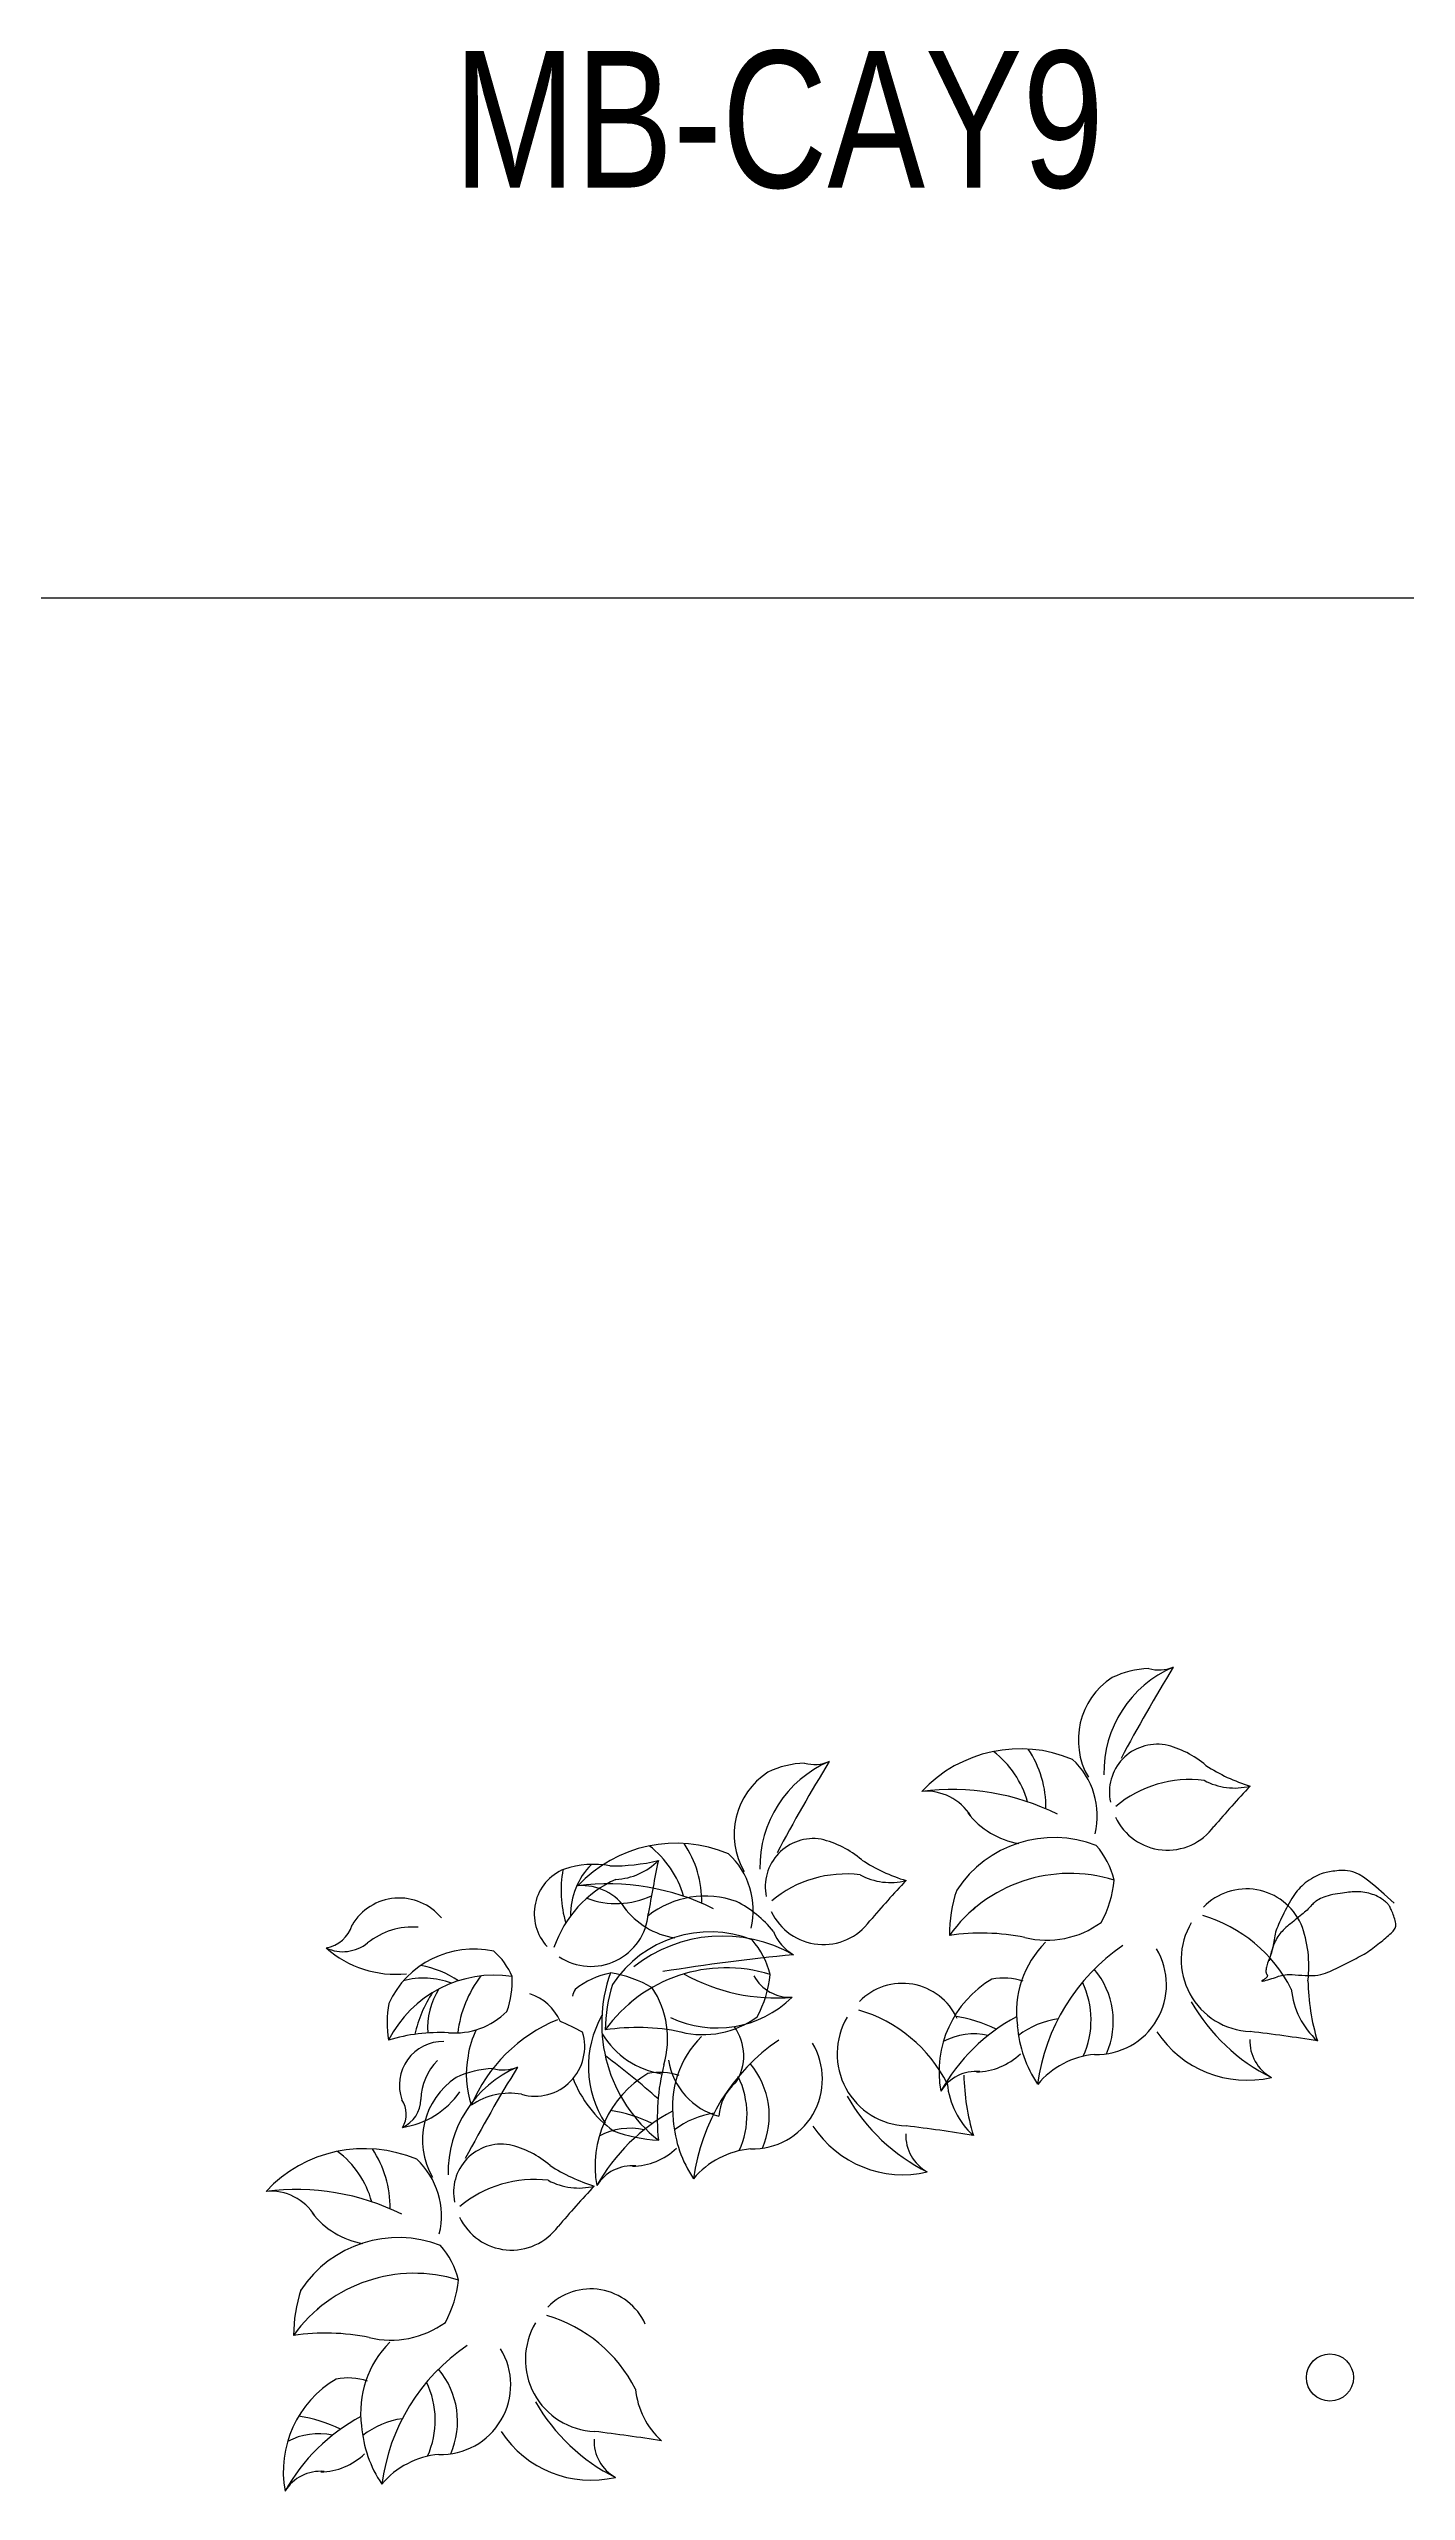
# Model space of a CAD drawing. Header units: millimetres. Extents: x 21129 to 2803301, y -510327 to 166837.
# Drawn here: x 255562 to 259533, y -114742 to -107597 of the extents above; entities that cross this region are included whole.
import ezdxf
from ezdxf.enums import TextEntityAlignment as Align

# ---------------------------------------------------------------- set-up
doc = ezdxf.new("R2010")
doc.units = ezdxf.units.MM
doc.layers.add('....13_TNT_F_TREE', color=76, linetype='Continuous', transparency=0.5)
doc.layers.add('....20_TNT_N_TEXT', color=9, linetype='Continuous')
doc.styles.add('.TNT_A_TXT_3_NOTE', font='uromans.shx', dxfattribs={"width": 0.8})

# ---------------------------------------------------------------- blocks, each defined once
blk = doc.blocks.new('mb-cay29')
for p, q in [((284.2, 190.9), (287.8, 194.4)), ((-219.1, 52.7), (-215.5, 56.3)), ((-675.1, -394.2), (-671.5, -390.6))]:
    blk.add_line(p, q)
for centre, radius, start, end in [((643.1, 391.8), 167.5, 113.2428, 181.2667), ((546.2, 407), 136.7, 92.1359, 115.483), ((2724.4, -770.6), 2518.7, 148.4912, 151.9904), ((556, 596.4), 54.8, 254.2961, 292.5832), ((546.8, 439.3), 108.7, 123.1109, 210.1778), ((553.7, 362.8), 70.2, 80.6174, 192.0507), ((534.4, 297.8), 137.8, 49.0213, 77.0693), ((139.8, 253.7), 167.5, 113.2428, 181.2667), ((42.9, 268.8), 136.7, 92.1359, 115.483), ((2221.1, -908.8), 2518.7, 148.4912, 151.9904), ((52.6, 458.2), 54.8, 254.2961, 292.5832), ((353, 229.7), 196.6, 67.0767, 136.9737), ((229.5, 311.3), 139.5, 15.5545, 52.8036), ((239.6, 341.4), 151.1, 358.8965, 34.0287), ((354.4, 328.5), 111.5, 346.1879, 47.613), ((765.7, 620.5), 260.2, 237.1937, 252.9539), ((43.5, 301.2), 108.7, 123.1109, 210.1778), ((253.5, 19.4), 347.3, 63.6086, 97.3267), ((215.8, 287.9), 76.3, 31.6066, 94.9592), ((601.7, 211.3), 170, 83.1043, 129.804), ((666.5, 462), 93.1, 241.5266, 284.2387), ((1970.9, -829.3), 1756.3, 136.8572, 139.4447), ((370.4, 404.3), 118.1, 217.3971, 260.5541), ((568.5, 362.2), 84.2, 205.353, 323.9034), ((-150.3, 91.6), 196.6, 67.0767, 136.9737), ((-263.8, 203.3), 151.1, 358.8965, 34.0287), ((50.4, 224.7), 70.2, 80.6174, 192.0507), ((31, 159.6), 137.8, 49.0213, 77.0693), ((402.8, 125.8), 170.7, 68.8628, 146.6292), ((-287.6, 185.1), 70.2, 111.8201, 223.2534), ((-270.5, 119.4), 137.8, 80.224, 108.2719), ((-200, 183.1), 104.8, 135.044, 180.8195), ((-239.9, 515.3), 260.2, 268.3964, 284.1566), ((-242.6, 328.3), 93.1, 272.7293, 315.4413), ((1542.1, -100.4), 1756.3, 168.0599, 170.6474), ((-273.8, 173.2), 139.5, 15.5545, 52.8036), ((-148.9, 190.4), 111.5, 346.1879, 47.613), ((262.4, 482.3), 260.2, 237.1937, 252.9539), ((374.6, 206.2), 119.4, 13.5705, 41.2989), ((-168.2, 80.4), 170, 114.307, 161.0067), ((-145.7, 219.2), 172.8, 169.953, 196.0567), ((-249.8, -118.7), 347.3, 63.6086, 97.3267), ((-287.5, 149.8), 76.3, 31.6066, 94.9592), ((98.4, 73.2), 170, 83.1043, 129.804), ((163.2, 323.8), 93.1, 241.5266, 284.2387), ((1467.6, -967.4), 1756.3, 136.8572, 139.4447), ((426.2, 26.6), 217.4, 72.7447, 144.3759), ((462.4, 153), 212.9, 161.7567, 179.9488), ((331.9, 249.3), 159.5, 331.126, 354.5492), ((684.2, 133.6), 87.7, 24.4581, 135.8914), ((-555.2, 127.9), 80.1, 39.6121, 149.5426), ((-274.8, 192.2), 84.2, 236.5557, 355.106), ((-238, 323.2), 123.3, 249.6656, 294.7946), ((-132.9, 266.1), 118.1, 217.3971, 260.5541), ((-107.6, 74.9), 135.9, 70.2349, 127.9476), ((-140.3, 51.1), 170.9, 39.2598, 62.6069), ((65.1, 224.1), 84.2, 205.353, 323.9034), ((560.3, -21.6), 212.5, 26.945, 73.6447), ((-669.7, 181.7), 47.3, 279.1894, 343.8389), ((-535.8, 60.5), 105, 85.4415, 128.7047), ((-100.5, -12.3), 170.7, 68.8628, 146.6292), ((-82.2, -56.9), 209.3, 60.3668, 128.3907), ((-128.7, 68), 119.4, 13.5705, 41.2989), ((55.9, 184.3), 68.6, 201.42, 239.7071), ((296.1, -160.6), 317.3, 78.3883, 98.4424), ((492.8, 40.7), 145.2, 134.9787, 187.8484), ((391.9, 281.4), 135.1, 256.3185, 306.1368), ((693.8, 117.9), 105.2, 149.1937, 267.7441), ((603.2, 108.4), 172.2, 352.862, 20.9099), ((-637.9, 187), 57.5, 244.9937, 309.2476), ((-559.6, 251.9), 155.5, 228.7495, 275.4624), ((-446.5, -3.2), 136.5, 77.5503, 155.3167), ((-552.7, -40.2), 152.4, 56.5467, 79.0472), ((-478.5, 57), 95.5, 22.2579, 49.9864), ((329.3, -3008.2), 3148.4, 95.6152, 99.1143), ((667.1, -102), 290.9, 124.2866, 172.5934), ((465.2, 81.1), 101.9, 268.1982, 31.1655), ((-416, -78.8), 173.9, 81.4322, 153.0633), ((-519.1, -19.8), 110.7, 68.7322, 105.8517), ((-406.9, 17.7), 106.9, 147.6011, 183.7842), ((-301.7, -9.4), 169.2, 142.3458, 173.2214), ((-517.5, 86), 127.6, 339.8134, 3.2366), ((-141.8, 5.6), 170.7, 156.2701, 159.8081), ((-223.4, -18.9), 119.4, 100.9778, 128.7062), ((-41.7, 24.6), 217.4, 160.152, 231.7832), ((-77.1, -111.5), 217.4, 72.7447, 144.3759), ((-40.9, 14.9), 212.9, 161.7567, 179.9488), ((-268.4, -59.6), 159.5, 58.5333, 81.9565), ((-297.7, 1.9), 135.1, 343.7258, 33.5441), ((-3.6, 339.7), 277.9, 241.0159, 274.734), ((16.8, 123.7), 61, 209.0139, 272.3665), ((-171.4, 111.2), 159.5, 331.126, 354.5492), ((180.9, -4.5), 87.7, 24.4581, 135.8914), ((391.7, -46.1), 157.3, 120.5308, 190.4279), ((328.9, 1.8), 89.2, 71.2809, 101.0672), ((329.4, 29.2), 127.4, 335.5871, 25.8616), ((370.6, 27.6), 118.7, 336.4585, 39.997), ((865.6, 85.6), 116.4, 185.3673, 228.0793), ((1099.2, 92.9), 325.2, 181.0344, 196.7946), ((-402.6, 25.6), 170.3, 170.4442, 188.6363), ((-356.6, -29.8), 179.9, 146.3756, 167.6317), ((-473.9, 118.6), 108, 265.0059, 314.8242), ((-383.9, 1.5), 69, 22.2582, 73.5987), ((-127.8, -38.6), 150.8, 150.2335, 213.3069), ((-90.7, 175.2), 157.3, 244.4839, 314.381), ((57, -159.8), 212.5, 26.945, 73.6447), ((844.6, 194.2), 277.9, 209.7679, 243.486), ((-496.2, -242.6), 253.8, 87.0757, 107.1299), ((-339.5, -38.2), 116.1, 152.6454, 172.4533), ((-235.3, -185.3), 232.7, 112.3812, 157.1983), ((-356.4, -9.4), 72.5, 254.099, 17.0662), ((-523.9, -441.2), 511.2, 62.4088, 66.4989), ((-151.3, 75.2), 125.9, 211.6708, 260.9613), ((-207.2, -298.8), 317.3, 78.3883, 98.4424), ((-10.5, -97.4), 145.2, 134.9787, 187.8484), ((-111.4, 143.3), 135.1, 256.3185, 306.1368), ((163.8, -240.1), 290.9, 124.2866, 172.5934), ((-123.8, -22.8), 72.5, 327.2015, 35.7996), ((190.5, -20.2), 105.2, 149.1937, 267.7441), ((479.5, -210.3), 277.9, 118.301, 150.7809), ((285.7, -85.6), 94.9, 77.4598, 118.3177), ((228.4, -164.5), 201.6, 63.5639, 81.8696), ((526.1, 34.6), 177.7, 184.4197, 213.8818), ((427.5, -94.3), 127.1, 98.5462, 127.2105), ((684.8, 98.7), 157.3, 213.236, 283.1331), ((750, -1.1), 61, 177.7659, 241.1185), ((433, -2167.5), 2195.3, 80.6979, 83.2854), ((-490.9, -65.9), 64.1, 89.3582, 199.2887), ((-439.8, -88.9), 84, 135.1876, 178.4508), ((-315.1, -50), 142.1, 169.0246, 198.4867), ((-907.1, -904.6), 1097.3, 48.2577, 53.4566), ((-61.3, -13.7), 101.1, 188.8201, 254.9253), ((-132.7, -110.6), 118.7, 336.4585, 39.997), ((-38.1, -57), 101.9, 268.1982, 31.1655), ((287.8, 48.2), 94.5, 270.8513, 314.0083), ((473.1, -143.4), 123, 95.149, 140.1394), ((-412.5, -145.8), 108.7, 123.1109, 210.1778), ((-316.2, -193.2), 167.5, 113.2428, 181.2667), ((-413.1, -178.1), 136.7, 92.1359, 115.483), ((1765.1, -1355.7), 2518.7, 148.4912, 151.9904), ((-403.4, 11.3), 54.8, 254.2961, 292.5832), ((-141.8, 5.6), 170.7, 201.2014, 234.0365), ((-111.6, -184.3), 157.3, 120.5308, 190.4279), ((-174.4, -136.3), 89.2, 71.2809, 101.0672), ((139.5, -113.9), 317.3, 165.7955, 185.8497), ((-19.9, -114.6), 67.8, 129.2299, 177.2136), ((-173.9, -108.9), 127.4, 335.5871, 25.8616), ((288.9, -106.6), 61, 85.0608, 148.4133), ((362.3, -52.6), 116.4, 185.3673, 228.0793), ((595.9, -45.2), 325.2, 181.0344, 196.7946), ((-582.9, -108.1), 37.9, 328.9355, 33.585), ((-568.9, -4.5), 124.4, 278.4956, 325.2085), ((-569.7, -85.8), 46, 294.7398, 358.9937), ((-393.8, -176), 98.4, 79.7539, 124.7443), ((-23.8, -348.4), 277.9, 118.301, 150.7809), ((-274.9, -302.6), 201.6, 63.5639, 81.8696), ((-75.8, -232.4), 127.1, 98.5462, 127.2105), ((341.3, 56), 277.9, 209.7679, 243.486), ((-217.6, -223.7), 94.9, 77.4598, 118.3177), ((-166.3, 66.5), 212.9, 249.164, 267.3561), ((22.8, -103.6), 177.7, 184.4197, 213.8818), ((181.5, -39.4), 157.3, 213.236, 283.1331), ((246.7, -139.2), 61, 177.7659, 241.1185), ((-70.3, -2305.7), 2195.3, 80.6979, 83.2854), ((-606.3, -355.3), 196.6, 67.0767, 136.9737), ((-729.8, -273.7), 139.5, 15.5545, 52.8036), ((-719.8, -243.6), 151.1, 358.8965, 34.0287), ((-604.9, -256.6), 111.5, 346.1879, 47.613), ((-405.6, -222.2), 70.2, 80.6174, 192.0507), ((-425, -287.3), 137.8, 49.0213, 77.0693), ((-215.5, -90), 94.5, 270.8513, 314.0083), ((-30.3, -281.5), 123, 95.149, 140.1394), ((-357.6, -373.7), 170, 83.1043, 129.804), ((-292.8, -123.1), 93.1, 241.5266, 284.2387), ((-193.6, 35.4), 260.2, 237.1937, 252.9539), ((1011.6, -1414.3), 1756.3, 136.8572, 139.4447), ((-214.4, -244.7), 61, 85.0608, 148.4133), ((-705.8, -565.7), 347.3, 63.6086, 97.3267), ((-743.5, -297.1), 76.3, 31.6066, 94.9592), ((-588.9, -180.8), 118.1, 217.3971, 260.5541), ((-390.9, -222.8), 84.2, 205.353, 323.9034), ((-556.5, -459.3), 170.7, 68.8628, 146.6292), ((-584.7, -378.9), 119.4, 13.5705, 41.2989), ((-533.1, -558.4), 217.4, 72.7447, 144.3759), ((-627.4, -335.7), 159.5, 331.126, 354.5492), ((-496.9, -432), 212.9, 161.7567, 179.9488), ((-275.1, -451.5), 87.7, 24.4581, 135.8914), ((-663.2, -745.7), 317.3, 78.3883, 98.4424), ((-567.4, -303.7), 135.1, 256.3185, 306.1368), ((-265.5, -467.1), 105.2, 149.1937, 267.7441), ((-399, -606.7), 212.5, 26.945, 73.6447), ((-466.5, -544.4), 145.2, 134.9787, 187.8484), ((-292.2, -687), 290.9, 124.2866, 172.5934), ((-494.1, -504), 101.9, 268.1982, 31.1655), ((-567.6, -631.2), 157.3, 120.5308, 190.4279), ((-630.4, -583.2), 89.2, 71.2809, 101.0672), ((-588.7, -557.5), 118.7, 336.4585, 39.997), ((-629.9, -555.8), 127.4, 335.5871, 25.8616), ((-114.7, -390.9), 277.9, 209.7679, 243.486), ((-93.7, -499.5), 116.4, 185.3673, 228.0793), ((-479.8, -795.3), 277.9, 118.301, 150.7809), ((-730.9, -749.6), 201.6, 63.5639, 81.8696), ((-433.2, -550.5), 177.7, 184.4197, 213.8818), ((-531.8, -679.3), 127.1, 98.5462, 127.2105), ((-673.6, -670.6), 94.9, 77.4598, 118.3177), ((-671.5, -536.9), 94.5, 270.8513, 314.0083), ((-486.3, -728.4), 123, 95.149, 140.1394), ((-274.5, -486.3), 157.3, 213.236, 283.1331), ((-209.3, -586.1), 61, 177.7659, 241.1185), ((-526.3, -2752.6), 2195.3, 80.6979, 83.2854), ((-670.4, -691.6), 61, 85.0608, 148.4133)]:
    blk.add_arc(centre, radius, start, end)
for s, p in [('KTS.Vo nguyen Loc', (620.1, 182.1)), ('10 - 8 - 1998', (620.2, 182.1)), ('KTS.Vo nguyen Loc', (-328.9, 135.5)), ('10 - 8 - 1998', (-328.8, 135.5)), ('KTS.Vo nguyen Loc', (503.2, 138.1)), ('10 - 8 - 1998', (503.3, 138.1)), ('KTS.Vo nguyen Loc', (116.8, 43.9)), ('10 - 8 - 1998', (116.9, 43.9)), ('KTS.Vo nguyen Loc', (-323.9, 29.7)), ('10 - 8 - 1998', (-323.8, 29.7)), ('KTS.Vo nguyen Loc', (-0.1, 0)), ('10 - 8 - 1998', (0, 0)), ('KTS.Vo nguyen Loc', (-339.2, -403)), ('10 - 8 - 1998', (-339.1, -403)), ('KTS.Vo nguyen Loc', (-456.1, -446.9)), ('10 - 8 - 1998', (-456, -446.9))]:
    blk.add_text(s, height=0.0525, rotation=90).set_placement(p)
blk = doc.blocks.new('mb-cay30')
for p, q in [((-1253.6, 144.7), (-1255.5, 142)), ((-1251.6, 147.3), (-1253.6, 144.7)), ((-1249.5, 149.8), (-1251.6, 147.3)), ((-1247.3, 152.2), (-1249.5, 149.8)), ((-1245, 154.4), (-1247.3, 152.2)), ((-1242.5, 156.7), (-1245, 154.4)), ((-1239.8, 158.9), (-1242.5, 156.7)), ((-1236.9, 161), (-1239.8, 158.9)), ((-1234, 163), (-1236.9, 161)), ((-1230.9, 165), (-1234, 163)), ((-1227.9, 166.8), (-1230.9, 165)), ((-1224.9, 168.4), (-1227.9, 166.8)), ((-1221.9, 169.9), (-1224.9, 168.4)), ((-1219.1, 171.2), (-1221.9, 169.9)), ((-1216.4, 172.2), (-1219.1, 171.2)), ((-1213.9, 173.1), (-1216.4, 172.2)), ((-1211.4, 173.8), (-1213.9, 173.1)), ((-1209.1, 174.4), (-1211.4, 173.8)), ((-1206.7, 174.9), (-1209.1, 174.4)), ((-1204.3, 175.3), (-1206.7, 174.9)), ((-1201.9, 175.6), (-1204.3, 175.3)), ((-1199.3, 176), (-1201.9, 175.6)), ((-1196.7, 176.3), (-1199.3, 176)), ((-1193.9, 176.7), (-1196.7, 176.3)), ((-1192.5, 143), (-1196.1, 142.4)), ((-1190.9, 177), (-1193.9, 176.7)), ((-1188.9, 143.5), (-1192.5, 143)), ((-1187.9, 177.1), (-1190.9, 177)), ((-1185.5, 144), (-1188.9, 143.5)), ((-1184.7, 177.2), (-1187.9, 177.1)), ((-1182.3, 144.5), (-1185.5, 144)), ((-1181.4, 177.1), (-1184.7, 177.2)), ((-1179.3, 144.9), (-1182.3, 144.5)), ((-1177.9, 176.8), (-1181.4, 177.1)), ((-1176.5, 145.3), (-1179.3, 144.9)), ((-1174.3, 176.2), (-1177.9, 176.8)), ((-1173.9, 145.6), (-1176.5, 145.3)), ((-1170.5, 175.3), (-1174.3, 176.2)), ((-1171.4, 145.8), (-1173.9, 145.6)), ((-1168.9, 146), (-1171.4, 145.8)), ((-1166.3, 173.8), (-1170.5, 175.3)), ((-1166.5, 146.1), (-1168.9, 146)), ((-1163.9, 146.1), (-1166.5, 146.1)), ((-1161.1, 171.2), (-1166.3, 173.8)), ((-1161.3, 145.9), (-1163.9, 146.1)), ((-1158.6, 145.7), (-1161.3, 145.9)), ((-1154.7, 167.2), (-1161.1, 171.2)), ((-1155.8, 145.4), (-1158.6, 145.7)), ((-1152.9, 145), (-1155.8, 145.4)), ((-1146.7, 161.3), (-1154.7, 167.2)), ((-1150, 144.4), (-1152.9, 145)), ((-1147, 143.8), (-1150, 144.4)), ((-1144.2, 143), (-1147, 143.8)), ((-1136.8, 153.3), (-1146.7, 161.3)), ((-1141.5, 142.2), (-1144.2, 143)), ((-1124.6, 142.6), (-1136.8, 153.3)), ((-1274.5, 107.9), (-1276.1, 104.6)), ((-1272.8, 111.4), (-1274.5, 107.9)), ((-1271, 114.9), (-1272.8, 111.4)), ((-1269.1, 118.5), (-1271, 114.9)), ((-1267.2, 122.2), (-1269.1, 118.5)), ((-1265.3, 125.8), (-1267.2, 122.2)), ((-1263.3, 129.3), (-1265.3, 125.8)), ((-1261.3, 132.8), (-1263.3, 129.3)), ((-1259.4, 136), (-1261.3, 132.8)), ((-1257.4, 139.1), (-1259.4, 136)), ((-1255.5, 142), (-1257.4, 139.1)), ((-1249.6, 108.8), (-1252, 106.9)), ((-1247.3, 110.7), (-1249.6, 108.8)), ((-1245.1, 112.5), (-1247.3, 110.7)), ((-1243, 114.3), (-1245.1, 112.5)), ((-1240.9, 116.1), (-1243, 114.3)), ((-1239, 117.7), (-1240.9, 116.1)), ((-1237.3, 119.3), (-1239, 117.7)), ((-1235.8, 120.8), (-1237.3, 119.3)), ((-1234.4, 122.3), (-1235.8, 120.8)), ((-1233.1, 123.6), (-1234.4, 122.3)), ((-1231.8, 124.9), (-1233.1, 123.6)), ((-1230.6, 126.2), (-1231.8, 124.9)), ((-1229.4, 127.4), (-1230.6, 126.2)), ((-1228.2, 128.7), (-1229.4, 127.4)), ((-1226.8, 129.9), (-1228.2, 128.7)), ((-1225.3, 131.2), (-1226.8, 129.9)), ((-1223.7, 132.4), (-1225.3, 131.2)), ((-1221.9, 133.7), (-1223.7, 132.4)), ((-1219.9, 134.9), (-1221.9, 133.7)), ((-1217.7, 136.1), (-1219.9, 134.9)), ((-1215.3, 137.2), (-1217.7, 136.1)), ((-1212.7, 138.3), (-1215.3, 137.2)), ((-1209.8, 139.3), (-1212.7, 138.3)), ((-1206.6, 140.2), (-1209.8, 139.3)), ((-1203.2, 141), (-1206.6, 140.2)), ((-1199.7, 141.8), (-1203.2, 141)), ((-1196.1, 142.4), (-1199.7, 141.8)), ((-1138.9, 141.3), (-1141.5, 142.2)), ((-1136.4, 140.3), (-1138.9, 141.3)), ((-1134.2, 139.2), (-1136.4, 140.3)), ((-1132.1, 138), (-1134.2, 139.2)), ((-1130.2, 136.9), (-1132.1, 138)), ((-1128.5, 135.8), (-1130.2, 136.9)), ((-1126.9, 134.7), (-1128.5, 135.8)), ((-1125.5, 133.6), (-1126.9, 134.7)), ((-1124.3, 132.7), (-1125.5, 133.6)), ((-1109.7, 129.1), (-1124.6, 142.6)), ((-1123.2, 131.9), (-1124.3, 132.7)), ((-1122.2, 131.1), (-1123.2, 131.9)), ((-1121.3, 130.4), (-1122.2, 131.1)), ((-1120.5, 129.7), (-1121.3, 130.4)), ((-1119.8, 129), (-1120.5, 129.7)), ((-1119.1, 128.3), (-1119.8, 129)), ((-1118.5, 127.4), (-1119.1, 128.3)), ((-1117.8, 126.5), (-1118.5, 127.4)), ((-1117.1, 125.5), (-1117.8, 126.5)), ((-1116.4, 124.3), (-1117.1, 125.5)), ((-1115.7, 123.1), (-1116.4, 124.3)), ((-1115, 121.6), (-1115.7, 123.1)), ((-1114.3, 120.1), (-1115, 121.6)), ((-1113.5, 118.4), (-1114.3, 120.1)), ((-1112.7, 116.6), (-1113.5, 118.4)), ((-1111.9, 114.7), (-1112.7, 116.6)), ((-1111.1, 112.6), (-1111.9, 114.7)), ((-1110.3, 110.4), (-1111.1, 112.6)), ((-1109.6, 108.2), (-1110.3, 110.4)), ((-1108.9, 106), (-1109.6, 108.2)), ((-1285.9, 73.2), (-1286.4, 70.5)), ((-1285.5, 75.9), (-1285.9, 73.2)), ((-1285, 78.6), (-1285.5, 75.9)), ((-1283.9, 73.5), (-1285.1, 70.8)), ((-1284.5, 81.3), (-1285, 78.6)), ((-1283.9, 84.1), (-1284.5, 81.3)), ((-1283.2, 86.8), (-1283.9, 84.1)), ((-1282.6, 75.9), (-1283.9, 73.5)), ((-1282.3, 89.6), (-1283.2, 86.8)), ((-1281.3, 78.2), (-1282.6, 75.9)), ((-1281.3, 92.4), (-1282.3, 89.6)), ((-1280.2, 95.3), (-1281.3, 92.4)), ((-1280, 80.4), (-1281.3, 78.2)), ((-1278.9, 98.3), (-1280.2, 95.3)), ((-1278.6, 82.4), (-1280, 80.4)), ((-1277.6, 101.4), (-1278.9, 98.3)), ((-1277.1, 84.3), (-1278.6, 82.4)), ((-1276.1, 104.6), (-1277.6, 101.4)), ((-1275.5, 86.2), (-1277.1, 84.3)), ((-1273.8, 88.1), (-1275.5, 86.2)), ((-1272, 89.9), (-1273.8, 88.1)), ((-1270.1, 91.8), (-1272, 89.9)), ((-1268.1, 93.6), (-1270.1, 91.8)), ((-1265.9, 95.5), (-1268.1, 93.6)), ((-1263.7, 97.4), (-1265.9, 95.5)), ((-1261.4, 99.3), (-1263.7, 97.4)), ((-1259.1, 101.2), (-1261.4, 99.3)), ((-1256.8, 103.1), (-1259.1, 101.2)), ((-1254.4, 105), (-1256.8, 103.1)), ((-1252, 106.9), (-1254.4, 105)), ((-1131.3, 71.1), (-1128.9, 73)), ((-1128.9, 73), (-1126.6, 74.9)), ((-1126.6, 74.9), (-1124.3, 76.8)), ((-1124.3, 76.8), (-1122, 78.7)), ((-1122, 78.7), (-1119.9, 80.5)), ((-1119.9, 80.5), (-1117.9, 82.2)), ((-1117.9, 82.2), (-1116, 83.9)), ((-1116, 83.9), (-1114.2, 85.5)), ((-1114.2, 85.5), (-1112.7, 87)), ((-1112.7, 87), (-1111.3, 88.4)), ((-1111.3, 88.4), (-1110.2, 89.8)), ((-1110.2, 89.8), (-1109.2, 91.2)), ((-1109.2, 91.2), (-1108.5, 92.7)), ((-1108.3, 103.8), (-1108.9, 106)), ((-1108.5, 92.7), (-1107.9, 94.2)), ((-1107.9, 101.6), (-1108.3, 103.8)), ((-1107.6, 99.6), (-1107.9, 101.6)), ((-1107.9, 94.2), (-1107.6, 95.9)), ((-1107.5, 97.7), (-1107.6, 99.6)), ((-1107.6, 95.9), (-1107.5, 97.7)), ((-1296.3, 37.5), (-1296.7, 35.7)), ((-1295.7, 39.5), (-1296.3, 37.5)), ((-1295, 41.7), (-1295.7, 39.5)), ((-1294.2, 44), (-1295, 41.7)), ((-1293.3, 46.4), (-1294.2, 44)), ((-1292.4, 48.9), (-1293.3, 46.4)), ((-1291.7, 49.5), (-1292.6, 44.8)), ((-1291.4, 51.5), (-1292.4, 48.9)), ((-1290.7, 53.8), (-1291.7, 49.5)), ((-1290.4, 54.2), (-1291.4, 51.5)), ((-1289.6, 57.8), (-1290.7, 53.8)), ((-1289.5, 56.9), (-1290.4, 54.2)), ((-1288.5, 61.5), (-1289.6, 57.8)), ((-1288.7, 59.6), (-1289.5, 56.9)), ((-1288, 62.4), (-1288.7, 59.6)), ((-1287.4, 64.9), (-1288.5, 61.5)), ((-1287.3, 65.1), (-1288, 62.4)), ((-1286.3, 68), (-1287.4, 64.9)), ((-1286.8, 67.8), (-1287.3, 65.1)), ((-1286.4, 70.5), (-1286.8, 67.8)), ((-1285.1, 70.8), (-1286.3, 68)), ((-1191.9, 35.3), (-1188.9, 36.8)), ((-1188.9, 36.8), (-1186, 38.3)), ((-1186, 38.3), (-1183, 39.7)), ((-1183, 39.7), (-1180, 41.2)), ((-1180, 41.2), (-1177.1, 42.7)), ((-1177.1, 42.7), (-1174.1, 44.1)), ((-1174.1, 44.1), (-1171.1, 45.6)), ((-1171.1, 45.6), (-1168.2, 47.1)), ((-1168.2, 47.1), (-1165.2, 48.6)), ((-1165.2, 48.6), (-1162.3, 50.1)), ((-1162.3, 50.1), (-1159.4, 51.6)), ((-1159.4, 51.6), (-1156.6, 53.2)), ((-1156.6, 53.2), (-1153.8, 54.8)), ((-1153.8, 54.8), (-1151.1, 56.4)), ((-1151.1, 56.4), (-1148.5, 58.2)), ((-1148.5, 58.2), (-1145.9, 59.9)), ((-1145.9, 59.9), (-1143.4, 61.7)), ((-1143.4, 61.7), (-1140.9, 63.6)), ((-1140.9, 63.6), (-1138.5, 65.4)), ((-1138.5, 65.4), (-1136.1, 67.3)), ((-1136.1, 67.3), (-1133.7, 69.2)), ((-1133.7, 69.2), (-1131.3, 71.1)), ((-1303.3, 15.7), (-1303.6, 15.4)), ((-1303.6, 15.4), (-1303.3, 15.2)), ((-1302.7, 16.1), (-1303.3, 15.7)), ((-1303.3, 15.2), (-1302.6, 15.2)), ((-1301.9, 16.7), (-1302.7, 16.1)), ((-1302.6, 15.2), (-1301.3, 15.5)), ((-1300.9, 17.3), (-1301.9, 16.7)), ((-1301.3, 15.5), (-1299.4, 15.9)), ((-1299.9, 17.9), (-1300.9, 17.3)), ((-1298.8, 18.6), (-1299.9, 17.9)), ((-1299.4, 15.9), (-1297.2, 16.5)), ((-1297.9, 19.2), (-1298.8, 18.6)), ((-1297.2, 19.9), (-1297.9, 19.2)), ((-1297.3, 32.4), (-1297.5, 31)), ((-1297.5, 31), (-1297.5, 29.8)), ((-1297.5, 29.8), (-1297.4, 28.6)), ((-1297.4, 28.6), (-1297.2, 27.7)), ((-1297.1, 34), (-1297.3, 32.4)), ((-1297.2, 27.7), (-1296.9, 26.8)), ((-1296.5, 20.5), (-1297.2, 19.9)), ((-1297.2, 16.5), (-1294.6, 17.2)), ((-1296.7, 35.7), (-1297.1, 34)), ((-1296.9, 26.8), (-1296.6, 26.1)), ((-1296.6, 26.1), (-1296.3, 25.5)), ((-1296, 21.1), (-1296.5, 20.5)), ((-1296.3, 25.5), (-1295.9, 24.9)), ((-1295.6, 21.7), (-1296, 21.1)), ((-1295.9, 24.9), (-1295.6, 24.3)), ((-1295.6, 24.3), (-1295.4, 23.8)), ((-1295.4, 22.2), (-1295.6, 21.7)), ((-1295.4, 23.8), (-1295.3, 23.3)), ((-1295.3, 22.8), (-1295.4, 22.2)), ((-1295.3, 23.3), (-1295.3, 22.8)), ((-1294.6, 17.2), (-1291.9, 18)), ((-1291.9, 18), (-1289, 18.9)), ((-1289, 18.9), (-1286.3, 19.8)), ((-1286.3, 19.8), (-1283.6, 20.7)), ((-1283.6, 20.7), (-1281.2, 21.5)), ((-1281.2, 21.5), (-1279, 22.3)), ((-1279, 22.3), (-1276.8, 23)), ((-1276.8, 23), (-1274.5, 23.7)), ((-1274.5, 23.7), (-1272.1, 24.2)), ((-1272.1, 24.2), (-1269.5, 24.6)), ((-1269.5, 24.6), (-1266.5, 24.8)), ((-1266.5, 24.8), (-1263.1, 24.9)), ((-1263.1, 24.9), (-1259.1, 24.8)), ((-1259.1, 24.8), (-1254.7, 24.6)), ((-1254.7, 24.6), (-1250, 24.2)), ((-1250, 24.2), (-1245, 23.9)), ((-1245, 23.9), (-1240, 23.7)), ((-1240, 23.7), (-1235, 23.5)), ((-1235, 23.5), (-1230.2, 23.5)), ((-1230.2, 23.5), (-1225.5, 23.7)), ((-1225.5, 23.7), (-1221.3, 24.2)), ((-1221.3, 24.2), (-1217.3, 24.9)), ((-1217.3, 24.9), (-1213.7, 25.8)), ((-1213.7, 25.8), (-1210.2, 26.9)), ((-1210.2, 26.9), (-1207, 28.2)), ((-1207, 28.2), (-1203.9, 29.5)), ((-1203.9, 29.5), (-1200.8, 31)), ((-1200.8, 31), (-1197.9, 32.4)), ((-1197.9, 32.4), (-1194.9, 33.9)), ((-1194.9, 33.9), (-1191.9, 35.3))]:
    blk.add_line(p, q)
blk.add_circle((-1203.8, -564.6), 34.5)

msp = doc.modelspace()

# ---------------------------------------------------------------- linework, layer by layer
at = {"layer": '....13_TNT_F_TREE'}
msp.add_line((221892.4, -109202.9), (305892.4, -109202.9), dxfattribs=at)

# ---------------------------------------------------------------- block references
at = {"layer": '....13_TNT_F_TREE', "xscale": 2, "yscale": 2, "zscale": 2}
for name, p in [('mb-cay30', (261717.6, -113280.6)), ('mb-cay29', (257697.6, -113422.9))]:
    msp.add_blockref(name, p, dxfattribs=at)

# ---------------------------------------------------------------- texts
at = {"layer": '....20_TNT_N_TEXT', "style": '.TNT_A_TXT_3_NOTE', "width": 0.8}
msp.add_text('MB-CAY9', height=400, dxfattribs=at).set_placement((257697.6, -108002.9), align=Align.CENTER)

doc.saveas('drawing.dxf')
